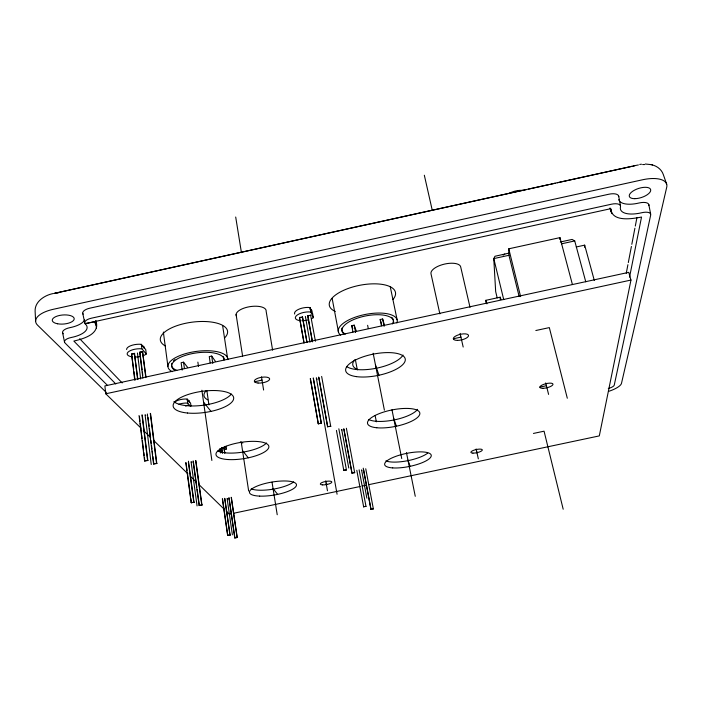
<?xml version="1.0" encoding="UTF-8"?>
<svg xmlns="http://www.w3.org/2000/svg" width="702" height="702" viewBox="0 0 702 702"><rect width="100%" height="100%" fill="white"/><g stroke="black" fill="none" stroke-linecap="round" stroke-linejoin="round"><path stroke-width="1.05" d="M500.078 297.666L500.201 297.192L500.947 299.394M559.854 239.522L559.968 237.627L508.766 248.815L508.95 255.291L519.103 296.297M115.795 383.968L73.85 341.075C83.205 338.803 100.272 334.398 96.025 321.121M584.459 247.236L584.678 245.147L576.254 246.981M629.554 277.115L641.531 217.05C632.046 218.875 611.846 222.297 610.775 208.678L85.082 323.692L85.451 324.113A23.052 9.372 -4.5 0 1 71.262 337.486A9.81 3.905 -4.9 0 0 65.067 343.032L107.564 385.477M626.263 273.297L627.904 264.707M628.316 262.566L631.405 246.455M631.818 244.314L634.898 228.203M635.31 226.062L636.96 217.471M140.953 428.071L105.765 393.787L104.879 385.924L628.764 272.341L630.966 280.063L599.306 435.898L368.725 484.678M503.132 255.142L504.764 254.045M126.632 349.552A10.293 4.036 -6.3 0 1 139.119 344.226L141.348 344.349L145.718 349.57L146.288 354.027L144.928 354.914A10.302 4.01 -6.4 0 1 142.883 355.774M311.776 318.611L313.338 317.681L312.539 313.25L310.073 307.573L308.011 307.415A10.153 4.159 -9.8 0 0 298.087 309.573A10.153 4.159 -9.8 0 0 294.691 314.048M225.333 449.57L226.474 448.964L226.079 446.244M500.201 297.192L485.802 300.333L486.074 302.685M53.431 293.497C44.726 295.094 34.573 301.614 35.118 311.311L35.627 321.262M633.362 166.041L634.783 165.698M254.572 381.8L262.004 380.08M526.324 189.584L54.291 293.383L636.161 165.382A19.13 8.389 -18.3 0 1 638.381 164.961M528.466 189.11L548.806 184.635M550.947 184.17L555.221 183.222M557.362 182.757L632.291 166.277M509.011 253.124L494.963 256.265L493.778 258.599L495.665 291.558L497.191 297.911M560.319 241.997L572.112 239.426L574.727 240.935L585.775 281.844M508.95 255.291L493.778 258.599L503.729 299.631M561.582 243.805L574.727 240.935M134.714 379.887L131.555 353.983L134.415 353.36L137.899 379.589M142.901 378.229L139.672 352.22L142.532 351.597L145.955 376.851M304.027 343.181L299.482 317.427L302.553 317.172L306.932 341.839M307.687 315.637L310.758 315.391L307.687 315.637L312.32 341.505M132.81 354.124L134.723 353.711M139.672 352.22L142.831 351.939M300.623 317.594L302.553 317.172M187.653 367.453L183.555 362.179L181.134 362.706L182.143 370.094M215.453 361.425L211.697 356.072L209.266 356.598L210.196 362.925M352.93 331.976L351.72 325.684L354.177 325.149L356.23 330.905M381.449 325.798L380.177 319.507L382.634 318.971L384.354 324.807M105.765 393.787L630.966 280.063M453.334 338.776L460.942 337.135M535.828 330.519L549.324 327.606L567.304 398.236M54.642 293.497L55.976 293.217M144.568 460.828L147.832 460.468L144.568 460.828L139.049 415.496M318.225 423.666L321.384 423.332L318.225 423.666L310.275 378.597M222.437 453.395L221.648 447.981L223.903 447.499L224.886 453.123M222.587 448.043L224.087 447.718M153.554 463.838L156.818 463.478L153.554 463.838L147.35 413.987M327.571 426.632L330.721 426.298L327.571 426.632L318.69 377.062M539.847 387.135L546.428 385.731M191.172 502.658L194.006 502.316L191.172 502.658L185.793 462.583M346.437 469.971L343.682 470.296L346.437 469.971L338.838 428.782M533.441 433.441L544.068 431.186L563.188 509.222M199.131 505.37L201.957 505.028L199.131 505.37L193.068 460.995M351.913 472.964L354.659 472.639L351.913 472.964L343.787 428.808M231.449 513.724L229.308 514.18L226.176 511.126M233.599 513.267L360.144 486.495M362.293 486.047L366.584 485.135M227.606 535.363L230.107 535.038L227.606 535.363L222.35 498.806M365.996 506.388L363.548 506.695L365.996 506.388L359.108 469.805M234.74 537.82L237.241 537.495L234.74 537.82L228.905 497.771M370.902 509.125L373.341 508.818L370.902 509.125L363.224 468.164M57.362 292.945L58.801 292.681M639.733 164.426L641.47 164.215M190.453 406.318L187.732 403.106L185.819 403.053A9.021 3.133 -7.7 0 0 178.984 404.194M645.296 164.014L651.14 164.637M190.997 406.125L190.575 403.123L187.18 399.069L185.267 399.008A9.012 3.15 -7.6 0 0 174.315 402.588M146.288 354.027L141.909 348.85L139.68 348.736A10.302 4.01 -6.4 0 0 127.939 352.228A10.302 4.01 -6.4 0 0 131.941 356.809M313.338 317.681L310.881 312.057L308.819 311.899A10.17 4.133 -9.8 0 0 296.068 316.067A10.17 4.133 -9.8 0 0 301.149 320.726M651.825 164.803C656.923 165.935 661.653 169.507 663.32 174.587L666.672 184.187M650.482 164.479L652.518 164.961M143.296 430.361L150.333 437.214M153.466 440.268L187.864 473.789M190.207 476.079L196.463 482.177M198.815 484.459L224.614 509.608M106.344 392.506L37.575 325.175A27.527 11.381 -4.4 0 1 53.431 309.266L642.479 179.791A27.966 11.873 -18 0 1 666.733 187.162L621.498 383.31A18.761 5.598 -14.4 0 1 608.616 391.383M145.823 415.496L145.077 414.733L151.237 464.505M191.857 462.469L191.058 461.644L197.069 505.931M227.834 499.166L227.097 498.42L232.388 534.854M79.695 338.741L122.148 382.95M131.555 353.983L133.696 369.427M221.648 447.981L222.464 452.527M224.447 446.56L226.474 448.964M96.613 326.439L94.48 321.779L85.082 323.692A10.03 4.142 -5.1 0 1 91.427 318.19L611.416 204.212A10.17 4.3 -17.2 0 1 620.489 206.915A23.42 9.775 -17.9 0 0 641.628 212.75A9.968 4.072 -17.6 0 1 650.684 215.049L614.241 385.152A6.985 2.08 -14.5 0 1 608.301 388.513M203.571 402.132L210.995 411.372M242.532 450.649L248.28 457.809M273.069 488.671L277.65 494.375M326.105 483.011L327.009 484.468M317.067 379.334L316.321 377.825L337.074 494.226M341.953 429.984L341.698 429.466L348.762 468.023M361.872 470.516L361.565 469.901L366.856 498.183M299.482 317.427L304.01 342.471M485.889 300.298L486.925 303.852M143.849 347.657L143.55 346.972A7.029 2.755 -6.3 0 0 142.787 346.384M189.101 401.641L188.891 401.105A6.151 2.15 -7.6 0 0 187.294 400.315M351.72 325.684L352.764 328.554M375.491 365.075L378.966 375.237M393.699 418.357L396.384 426.211M407.959 460.056L410.091 466.312M380.177 319.507L381.634 324.359M611.89 213.654L610.407 208.441L610.951 210.539M610.012 207.985L611.205 212.162M584.678 245.147L594.313 280.449M559.968 237.627L572.349 284.266M545.726 382.915L548.587 394.401M508.766 248.815L520.621 296.604M470.024 307.336L460.749 267.172A15.242 6.388 -13.1 0 0 444.91 264.005A15.242 6.388 -13.1 0 0 430.975 273.666L439.864 313.873M424.333 175.237L432.283 210.381M460.091 333.389L463.18 347.034M476.132 448.99L478.334 458.854M82.722 313.197L84.723 322.771M390.303 286.925L397.121 319.814M382.634 318.971L384.126 326.316M406.449 452.614L415.259 496.296M62.636 332.862L64.531 342.199M391.979 409.749L401.737 458.546M367.637 325.298L368.278 328.527M373.157 353.246L384.398 410.179M375.114 415.426L376.36 421.814M648.806 204.536L650.649 214.084M354.177 325.149L355.589 332.494M355.484 360.249L357.327 369.866M365.742 468.752L373.341 508.818M332.169 298.499L338.566 332.52M363.522 469.445L370.998 509.31M618.699 196.139L620.489 205.888M356.8 470.296L363.654 506.888M346.384 428.255L354.659 472.639M343.91 429.062L352.027 473.201M336.433 430.414L343.804 470.533M310.073 307.573L310.881 312.057M310.591 315.014L315.409 341.233M321.648 376.43L330.721 426.298M307.862 316.023L312.487 341.865M318.857 377.404L327.729 426.939M305.379 316.426L309.986 342.286M313.39 378.299L321.384 423.332M302.378 316.795L306.95 342.55M313.224 377.957L321.218 423.025M310.442 378.931L318.392 423.973M325.728 480.87L327.465 490.786M272.613 350.21L266.155 311.311A15.19 6.292 -8.6 0 0 249.833 306.669A15.19 6.292 -8.6 0 0 236.477 316.111M235.697 217.023L241.444 252.659M261.477 376.834L263.61 390.04M272.034 482.186L277.22 514.741M236.1 314.505L242.611 356.16M241.216 442.006L248.666 491.031M222.631 325.631L227.79 359.617A30.177 11.443 -7.7 0 0 190.216 352.483A30.177 11.443 -7.7 0 0 172.201 371.665M211.697 356.072L212.776 363.452M231.379 497.472L237.241 537.495M223.903 447.499L224.701 452.913M231.195 497.288L237.057 537.328M229.08 497.964L234.916 537.986M219.875 448.639L220.507 452.966M224.824 498.508L230.107 535.038M224.64 498.323L229.923 534.871M206.906 390.9L208.924 404.922M222.534 498.999L227.79 535.529M500.157 298.473L500.315 299.596M197.876 362.118L198.49 366.444M201.878 390.233L211.864 460.468M183.555 362.179L184.433 368.515M476.614 451.123L476.833 452.72M195.867 460.688L201.957 505.028M195.639 460.451L201.737 504.817M187.18 399.069L187.732 403.106M193.304 461.232L196.841 487.188M197.139 489.355L199.359 505.572M188.452 461.188L194.006 502.316M188.364 462.039L193.778 502.114M186.03 462.82L187.048 470.401M187.337 472.56L190.532 496.375M190.83 498.543L191.409 502.869M163.355 332.028L167.918 366.426M150.57 413.662L156.818 463.478M142.532 351.597L145.788 377.597M150.272 413.355L156.52 463.206M141.348 344.349L141.909 348.85M139.961 352.562L142.12 369.893M142.392 372.06L142.796 375.307M148.052 417.541L148.455 420.788M148.727 422.955L149.131 426.202M149.403 428.369L150.614 438.118M150.886 440.286L151.29 443.532M151.562 445.7L151.965 448.947M152.237 451.114L152.641 454.361M152.904 456.528L153.852 464.11M137.443 352.983L140.654 378.983M142.269 415.172L147.832 460.468M134.415 353.36L137.592 379.255M141.971 414.873L147.534 460.196M133.959 371.586L135.012 380.212M139.487 416.883L140.005 421.191M140.268 423.35L141.453 433.055M141.716 435.214L142.111 438.452M142.374 440.61L143.559 450.315M143.822 452.474L144.217 455.703M144.48 457.862L144.875 461.1M95.832 320.638L96.306 324.894M95.876 322.709L96.472 328.01M95.314 321.27L95.56 323.403M311.381 311.161L311.311 310.424A6.932 2.843 -9.8 0 0 310.784 309.784M221.744 450.684A8.029 2.51 -8.6 0 1 217.655 451.211M140.47 356.44A10.302 4.01 -6.4 0 1 135.214 357.028M308.775 319.761A10.17 4.133 -9.8 0 1 302.781 320.735M231.318 394.041A30.476 10.811 -8 0 1 203.168 405.256A30.476 10.811 -8 0 1 173.903 401.597M403.001 355.045A30.291 11.065 -11.2 0 1 376.597 368.181A30.291 11.065 -11.2 0 1 346.586 366.514M266.506 442.971A26.685 8.38 -8.9 0 1 243.91 451.939A26.685 8.38 -8.9 0 1 218.331 451.202M293.611 481.914A23.754 6.687 -9.5 0 1 272.946 489.197A23.754 6.687 -9.5 0 1 251.246 488.89M427.746 453.08A23.719 6.783 -11.4 0 1 406.906 460.854A23.719 6.783 -11.4 0 1 385.863 460.889M417.593 409.327A26.606 8.538 -11.3 0 1 394.822 419.787A26.606 8.538 -11.3 0 1 368.831 419.568M509.766 193.076A12.654 5.791 -15.6 0 1 523.938 190.567M642.628 164.549A19.13 8.389 -18.3 0 1 644.585 164.566M648.85 205.607A10.89 4.519 -17.7 0 0 638.934 203.018A22.367 9.503 -18 0 1 619.892 201.553M83.108 314.215A10.96 4.598 -5 0 1 90.031 308.134L608.766 194.243A11.118 4.782 -17.3 0 1 618.769 196.7M84.652 319.893A22.016 9.108 -4.4 0 1 69.989 327.641A10.723 4.344 -4.8 0 0 63.233 333.792M619.155 200.64A22.367 9.503 -18 0 1 618.708 199.614M335.302 311.451A33.714 13.891 -11.1 0 1 359.038 285.433A33.714 13.891 -11.1 0 1 392.866 299.587M357.625 369.489A29.668 10.758 -11.3 0 1 354.94 359.687M242.839 443.015A26.536 8.459 -9.2 0 1 240.365 441.909M207.757 399.85A29.765 10.565 -8.5 0 1 206.318 390.584M165.242 345.893A33.915 13.575 -7.4 0 1 192.12 322.174A33.915 13.575 -7.4 0 1 224.438 338.101M309.784 308.959A7.432 3.045 -9.8 0 1 311.635 311.679M187.601 400.166A6.59 2.308 -7.6 0 1 189.321 402.211M141.962 345.753A7.529 2.957 -6.3 0 1 144.164 348.385M175.403 370.586A26.404 10.012 -7.7 0 1 191.207 353.826A26.404 10.012 -7.7 0 1 224.078 360.038M176.799 370.375A26.395 10.03 -7.7 0 1 171.893 363.276M173.429 360.96A26.395 10.03 -7.7 0 1 174.921 359.582M223.218 356.598A26.395 10.03 -7.7 0 1 223.947 359.134M391.681 317.313A26.237 10.267 -11.1 0 1 392.357 323.894M345.402 334.082A26.237 10.267 -11.1 0 1 341.944 328.106M340.681 335.135A29.993 11.715 -11.1 0 1 364.066 314.707A29.993 11.715 -11.1 0 1 396.902 322.955M344.05 334.029A26.246 10.249 -11.1 0 1 364.54 316.172A26.246 10.249 -11.1 0 1 393.278 323.35M188.066 405.256L185.539 405.8L188.066 405.256M543.015 388.32A6.757 2.106 -13.7 0 0 553.009 384.327A6.757 2.106 -13.7 0 0 543.269 384.52A6.757 2.106 -13.7 0 0 543.015 388.32M457.432 340.391A7.783 2.852 -12.9 0 0 468.541 335.495A7.783 2.852 -12.9 0 0 456.835 335.468A7.783 2.852 -12.9 0 0 457.432 340.391M258.046 383.029A7.757 2.799 -9 0 0 269.665 379.054A7.757 2.799 -9 0 0 258.275 378.097A7.757 2.799 -9 0 0 258.046 383.029M356.449 376.632A30.361 10.916 -11.2 0 0 404.896 361.609A30.361 10.916 -11.2 0 0 364.979 356.221A30.361 10.916 -11.2 0 0 356.449 376.632M187.469 413.013A30.546 10.662 -8 0 0 233.687 398.499A30.546 10.662 -8 0 0 189.092 394.191A30.546 10.662 -8 0 0 187.469 413.013M227.896 459.529A26.737 8.257 -8.9 0 0 268.84 447.235A26.737 8.257 -8.9 0 0 230.563 444.708A26.737 8.257 -8.9 0 0 227.896 459.529M376.772 427.755A26.658 8.415 -11.3 0 0 419.454 415.075A26.658 8.415 -11.3 0 0 384.775 411.723A26.658 8.415 -11.3 0 0 376.772 427.755M392.716 467.909A23.763 6.687 -11.4 0 0 430.861 456.967A23.763 6.687 -11.4 0 0 400.21 454.94A23.763 6.687 -11.4 0 0 392.716 467.909M259.67 496.112A23.798 6.581 -9.5 0 0 296.419 485.468A23.798 6.581 -9.5 0 0 262.908 484.09A23.798 6.581 -9.5 0 0 259.67 496.112M322.639 484.889A5.844 1.606 -10.2 0 0 331.818 482.248A5.844 1.606 -10.2 0 0 323.841 481.879A5.844 1.606 -10.2 0 0 322.639 484.889M472.929 453.123A5.87 1.623 -12.3 0 0 482.274 450.254A5.87 1.623 -12.3 0 0 474.622 449.956A5.87 1.623 -12.3 0 0 472.929 453.123M634.819 198.675A11.188 4.747 -18 0 0 650.728 190.075A11.188 4.747 -18 0 0 634.424 190.207A11.188 4.747 -18 0 0 634.819 198.675M57.625 323.789A11.013 4.554 -4.4 0 0 74.21 318.866A11.013 4.554 -4.4 0 0 57.854 315.874A11.013 4.554 -4.4 0 0 57.625 323.789"/></g></svg>
